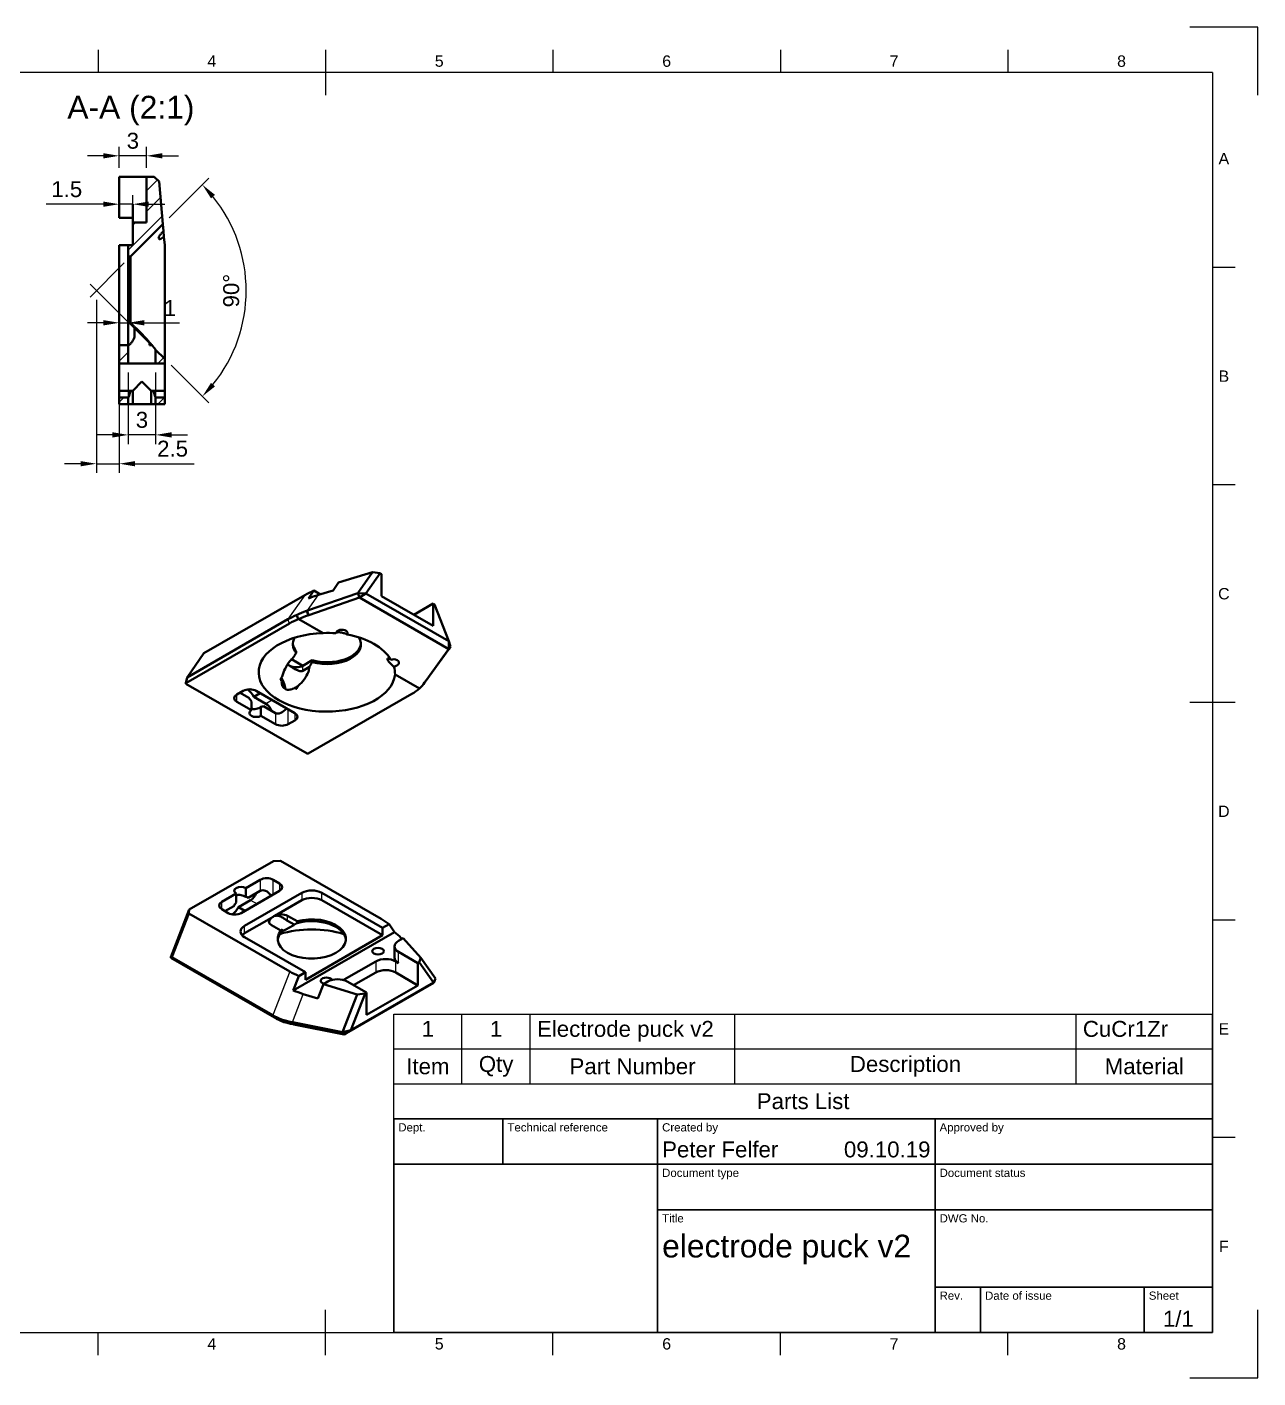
# Model space of a CAD drawing. Header units: millimetres. Extents: x 0 to 420, y 0 to 297.
# Drawn here: x 149.4 to 420, y 0 to 297 of the extents above; entities that cross this region are included whole.
import ezdxf
from ezdxf.enums import TextEntityAlignment as Align

# ---------------------------------------------------------------- set-up
doc = ezdxf.new("R2010")
doc.units = ezdxf.units.MM
doc.header["$LTSCALE"] = 0.75
for name, color, linetype, lineweight in [('Border', 7, 'Continuous', 25), ('Edge Extensions', 7, 'Continuous', 25), ('FD_Dimensions', 7, 'Continuous', 25), ('Hatching', 7, 'Continuous', 25), ('Parts Lists', 7, 'Continuous', 25), ('TitleBlock', 7, 'Continuous', 35), ('View Labels', 7, 'Continuous', 25), ('Visible', 7, 'Continuous', 50), ('Visible Narrow', 7, 'Continuous', 25)]:
    doc.layers.add(name, color=color, linetype=linetype, lineweight=lineweight)
doc.styles.add('FusionTitle', font='')
doc.styles.get("Standard").update_dxf_attribs({"font": 'arial.ttf'})
doc.styles.get('FusionTitle').set_extended_font_data('Arial Unicode MS')
doc.dimstyles.new('Dim-ISO-25', dxfattribs={"dimtxt": 3.5, "dimasz": 3.5, "dimexe": 2, "dimexo": 2, "dimgap": 1.5, "dimtad": 1, "dimzin": 12, "dimdsep": 46, "dimtxsty": 'Standard', "dimcen": 0, "dimazin": 3, "dimtp": 0.1, "dimtm": 0.1, "dimtfac": 0.714, "dimtmove": 0, "dimatfit": 3, "dimfxl": 1, "dimtzin": 12, "dimarcsym": 0})

# ---------------------------------------------------------------- blocks, each defined once
blk = doc.blocks.new('ISO_A3_SHEET')
at = {"layer": 'Border'}
for p, q in [((420, 297), (405, 297)), ((420, 282), (420, 297)), ((165, 292), (165, 287)), ((215, 292), (215, 282)), ((265, 292), (265, 287)), ((315, 292), (315, 287)), ((365, 292), (365, 287)), ((410, 287), (20, 287)), ((410, 287), (410, 10)), ((415, 244.16666), (410, 244.16666)), ((415, 196.33333), (410, 196.33333)), ((415, 148.5), (405, 148.5)), ((415, 100.66667), (410, 100.66667)), ((415, 52.83334), (410, 52.83334)), ((215, 5), (215, 15)), ((420, 0), (420, 15)), ((20, 10), (410, 10)), ((165, 5), (165, 10)), ((265, 5), (265, 10)), ((315, 5), (315, 10)), ((365, 5), (365, 10)), ((405, 0), (420, 0))]:
    blk.add_line(p, q, dxfattribs=at)
at = {"layer": 'Border', "style": 'FusionTitle'}
for s, p in [('4', (190, 289.5)), ('5', (240, 289.5)), ('6', (290, 289.5)), ('7', (340, 289.5)), ('8', (390, 289.5)), ('A', (412.5, 268.08333)), ('B', (412.5, 220.25)), ('C', (412.5, 172.41667)), ('D', (412.5, 124.58334)), ('E', (412.5, 76.75001)), ('F', (412.5, 28.91668)), ('4', (190, 7.5)), ('5', (240, 7.5)), ('6', (290, 7.5)), ('7', (340, 7.5)), ('8', (390, 7.5))]:
    blk.add_text(s, height=2.5, dxfattribs=at).set_placement(p, align=Align.MIDDLE)
blk = doc.blocks.new('ISO_TITLEBLOCK')
at = {"layer": 'TitleBlock'}
for p, q in [((0, 47), (-180, 47)), ((-180, 47), (-180, 0)), ((-156, 37), (-156, 47)), ((-122, 0), (-122, 47)), ((-61, 0), (-61, 47)), ((0, 0), (0, 47)), ((-180, 37), (0, 37)), ((-122, 27), (0, 27)), ((-61, 10), (0, 10)), ((-51, 0), (-51, 10)), ((-15, 0), (-15, 10)), ((-180, 0), (0, 0))]:
    blk.add_line(p, q, dxfattribs=at)
at = {"layer": 'TitleBlock', "style": 'FusionTitle'}
for s, p in [('Dept.', (-179, 46)), ('Technical reference', (-155, 46)), ('Created by', (-121, 46)), ('Approved by', (-60, 46)), ('Document type', (-121, 36)), ('Document status', (-60, 36)), ('Title', (-121, 26)), ('DWG No.', (-60, 26)), ('Rev.', (-60, 9)), ('Date of issue', (-50, 9)), ('Sheet', (-14, 9))]:
    blk.add_text(s, height=1.8, dxfattribs=at).set_placement(p, align=Align.TOP_LEFT)
for tag, p, height in [('DEPT', (-179, 38.5), 3.5), ('TECHNICAL_REFERENCE', (-155, 38.5), 3.5), ('CREATED_BY', (-121, 38.5), 3.5), ('APPROVED_BY', (-60, 38.5), 3.5), ('DOCUMENT_TYPE', (-121, 28.5), 3.5), ('DOCUMENT_STATUS', (-60, 28.5), 3.5), ('TITLE_1', (-121, 16.5), 5), ('TITLE_2', (-121, 9), 5), ('TITLE_3', (-121, 1.5), 5), ('DATE_OF_ISSUE', (-50, 1.5), 3.5)]:
    blk.add_attdef(tag, p, '', height=height, dxfattribs=at)
for tag, p in [('CREATED_DATE', (-62, 38.5)), ('APPROVED_DATE', (-1, 38.5))]:
    blk.add_attdef(tag, text='', height=3.5, dxfattribs=at).set_placement(p, align=Align.RIGHT)
for tag, height, p in [('DRAWING_NUMBER', 5, (-30.5, 16.6)), ('REV', 3.5, (-56, 3.1)), ('SHEET', 3.5, (-7.5, 3.1))]:
    blk.add_attdef(tag, text='', height=height, dxfattribs=at).set_placement(p, align=Align.MIDDLE)
blk = doc.blocks.new('*D51')
at = {"layer": 'Defpoints', "color": 0, "transparency": 16777216}
for p in [(179.242967, 253.647288), (172.145218, 246.549539), (196.43783, 230.530734), (177.645218, 226.049539), (179.645218, 224.049539)]:
    blk.add_point(p, dxfattribs=at)
at = {"layer": 'FD_Dimensions', "lineweight": -2, "transparency": 16777216}
for p, q in [((180.657181, 255.061502), (189.333239, 263.73756)), ((181.059432, 222.635325), (189.333239, 214.361518))]:
    blk.add_line(p, q, dxfattribs=at)
blk.add_arc((164.645218, 239.049539), 32.914134, 321.095552, 38.904448, dxfattribs=at)
at = {"layer": 'FD_Dimensions', "transparency": 16777216}
for points in [[(189.824986, 259.330423), (190.692639, 260.110352), (187.919025, 262.323346)], [(190.692639, 217.988726), (189.824986, 218.768655), (187.919025, 215.775732)]]:
    blk.add_solid(points, dxfattribs=at)
at = {"layer": 'FD_Dimensions', "color": 0, "transparency": 16777216, "insert": (194.272346, 239.049539), "char_height": 3.5, "attachment_point": 5, "rotation": 90}
blk.add_mtext('90°', dxfattribs=at)
blk = doc.blocks.new('*U17')
at = {"layer": 'Edge Extensions', "color": 0, "ltscale": 0.75, "transparency": 16777216}
for p, q in [((6.085786, 6.085786), (-1.414214, -1.414214)), ((11.585786, -11.585786), (-1.414214, 1.414214))]:
    blk.add_line(p, q, dxfattribs=at)
blk = doc.blocks.new('*D52')
at = {"layer": 'Defpoints', "color": 0, "transparency": 16777216}
for p in [(164.645218, 239.049539), (169.645218, 223.049539), (169.645218, 200.993859)]:
    blk.add_point(p, dxfattribs=at)
at = {"layer": 'FD_Dimensions', "lineweight": -2, "transparency": 16777216}
for p, q in [((164.645218, 237.049539), (164.645218, 198.993859)), ((169.645218, 221.049539), (169.645218, 198.993859)), ((161.145218, 200.993859), (157.645218, 200.993859)), ((164.645218, 200.993859), (169.645218, 200.993859)), ((173.145218, 200.993859), (186.103267, 200.993859))]:
    blk.add_line(p, q, dxfattribs=at)
at = {"layer": 'FD_Dimensions', "transparency": 16777216}
for points in [[(161.145218, 201.577192), (161.145218, 200.410525), (164.645218, 200.993859)], [(173.145218, 201.577192), (173.145218, 200.410525), (169.645218, 200.993859)]]:
    blk.add_solid(points, dxfattribs=at)
at = {"layer": 'FD_Dimensions', "color": 0, "transparency": 16777216, "insert": (181.374243, 204.280864), "char_height": 3.5, "attachment_point": 5}
blk.add_mtext('2.5', dxfattribs=at)
blk = doc.blocks.new('*D53')
at = {"layer": 'Defpoints', "color": 0, "transparency": 16777216}
for p in [(171.645218, 223.049539), (177.645218, 223.049539), (171.645218, 207.329522)]:
    blk.add_point(p, dxfattribs=at)
at = {"layer": 'FD_Dimensions', "lineweight": -2, "transparency": 16777216}
for p, q in [((171.645218, 221.049539), (171.645218, 205.329522)), ((177.645218, 221.049539), (177.645218, 205.329522)), ((168.145218, 207.329522), (164.645218, 207.329522)), ((177.645218, 207.329522), (171.645218, 207.329522)), ((181.145218, 207.329522), (184.645218, 207.329522))]:
    blk.add_line(p, q, dxfattribs=at)
at = {"layer": 'FD_Dimensions', "transparency": 16777216}
for points in [[(168.145218, 207.912855), (168.145218, 206.746188), (171.645218, 207.329522)], [(181.145218, 207.912855), (181.145218, 206.746188), (177.645218, 207.329522)]]:
    blk.add_solid(points, dxfattribs=at)
at = {"layer": 'FD_Dimensions', "color": 0, "transparency": 16777216, "insert": (174.645218, 210.617721), "char_height": 3.5, "attachment_point": 5}
blk.add_mtext('3', dxfattribs=at)
blk = doc.blocks.new('*D68')
at = {"layer": 'Defpoints', "color": 0, "transparency": 16777216}
for p in [(169.645218, 268.689023), (169.645218, 264.049539), (175.645218, 264.049539)]:
    blk.add_point(p, dxfattribs=at)
at = {"layer": 'FD_Dimensions', "lineweight": -2, "transparency": 16777216}
for p, q in [((169.645218, 266.049539), (169.645218, 270.689023)), ((175.645218, 266.049539), (175.645218, 270.689023)), ((166.145218, 268.689023), (162.645218, 268.689023)), ((175.645218, 268.689023), (169.645218, 268.689023)), ((179.145218, 268.689023), (182.645218, 268.689023))]:
    blk.add_line(p, q, dxfattribs=at)
at = {"layer": 'FD_Dimensions', "transparency": 16777216}
for points in [[(166.145218, 269.272356), (166.145218, 268.10569), (169.645218, 268.689023)], [(179.145218, 269.272356), (179.145218, 268.10569), (175.645218, 268.689023)]]:
    blk.add_solid(points, dxfattribs=at)
at = {"layer": 'FD_Dimensions', "color": 0, "transparency": 16777216, "insert": (172.645218, 271.977222), "char_height": 3.5, "attachment_point": 5}
blk.add_mtext('3', dxfattribs=at)
blk = doc.blocks.new('*D69')
at = {"layer": 'Defpoints', "color": 0, "transparency": 16777216}
for p in [(169.645218, 258.049539), (169.645218, 258.049539), (172.645218, 254.049539)]:
    blk.add_point(p, dxfattribs=at)
at = {"layer": 'FD_Dimensions', "lineweight": -2, "transparency": 16777216}
for p, q in [((172.645218, 256.049539), (172.645218, 260.049539)), ((166.145218, 258.049539), (153.576323, 258.049539)), ((172.645218, 258.049539), (169.645218, 258.049539)), ((176.145218, 258.049539), (179.645218, 258.049539))]:
    blk.add_line(p, q, dxfattribs=at)
at = {"layer": 'FD_Dimensions', "transparency": 16777216}
for points in [[(166.145218, 258.632872), (166.145218, 257.466206), (169.645218, 258.049539)], [(176.145218, 258.632872), (176.145218, 257.466206), (172.645218, 258.049539)]]:
    blk.add_solid(points, dxfattribs=at)
at = {"layer": 'FD_Dimensions', "color": 0, "transparency": 16777216, "insert": (158.110771, 261.336544), "char_height": 3.5, "attachment_point": 5}
blk.add_mtext('1.5', dxfattribs=at)
blk = doc.blocks.new('*D70')
at = {"layer": 'Defpoints', "color": 0, "transparency": 16777216}
for p in [(171.645218, 231.978471), (169.645218, 230.149539), (171.645218, 229.049539)]:
    blk.add_point(p, dxfattribs=at)
at = {"layer": 'FD_Dimensions', "lineweight": -2, "transparency": 16777216}
for p, q in [((166.145218, 231.978471), (162.645218, 231.978471)), ((169.645218, 232.149539), (169.645218, 233.978471)), ((169.645218, 231.978471), (171.645218, 231.978471)), ((171.645218, 231.049539), (171.645218, 233.978471)), ((175.145218, 231.978471), (182.93444, 231.978471))]:
    blk.add_line(p, q, dxfattribs=at)
at = {"layer": 'FD_Dimensions', "transparency": 16777216}
for points in [[(166.145218, 232.561804), (166.145218, 231.395138), (169.645218, 231.978471)], [(175.145218, 232.561804), (175.145218, 231.395138), (171.645218, 231.978471)]]:
    blk.add_solid(points, dxfattribs=at)
at = {"layer": 'FD_Dimensions', "color": 0, "transparency": 16777216, "insert": (180.789829, 235.235633), "char_height": 3.5, "attachment_point": 5}
blk.add_mtext('1', dxfattribs=at)
blk = doc.blocks.new('*T44')
at = {"layer": 'Parts Lists', "color": 0, "linetype": 'ByBlock', "lineweight": -2, "transparency": 16777216}
for p, q in [((0, 23), (180, 23)), ((0, 0), (0, 23)), ((15, 7.666667), (15, 23)), ((30, 7.666667), (30, 23)), ((75, 7.666667), (75, 23)), ((150, 7.666667), (150, 23)), ((180, 0), (180, 23)), ((0, 15.333333), (180, 15.333333)), ((0, 7.666667), (180, 7.666667)), ((0, 0), (180, 0))]:
    blk.add_line(p, q, dxfattribs=at)
at = {"layer": 'Parts Lists', "color": 0, "transparency": 16777216, "char_height": 3.5}
for s, insert, width, attachment_point in [('1', (7.5, 21.5), 12, 2), ('1', (22.5, 21.5), 12, 2), ('Electrode puck v2', (31.5, 21.5), 42, 1), ('CuCr1Zr', (151.5, 21.5), 27, 1), ('Item', (7.5, 11.5), 12, 5), ('Qty', (22.5, 11.5), 12, 5), ('Part Number', (52.5, 11.5), 42, 5), ('Description', (112.5, 11.5), 72, 5), ('Material', (165, 11.5), 27, 5), ('Parts List', (90, 3.833333), 177, 5)]:
    blk.add_mtext(s, dxfattribs=dict(at, insert=insert, width=width, attachment_point=attachment_point))

msp = doc.modelspace()

# ---------------------------------------------------------------- hatches: boundary and pattern name
at = {"layer": 'Hatching'}
h = msp.add_hatch(dxfattribs=at)
h.set_pattern_fill('ANSI31', color=256, style=0)
h.paths.add_polyline_path([(179.645, 224.05), (177.645, 226.05), (177.645, 223.05), (179.645, 223.05)], flags=0)
h.paths.add_polyline_path([(171.645, 227.05), (169.645, 227.05), (169.645, 223.05), (171.645, 223.05)], flags=0)
h.paths.add_polyline_path([(175.645, 264.05), (175.645, 254.05), (172.645, 254.05), (172.645, 249.05), (171.645, 249.05), (171.645, 246.55), (172.145, 246.55), (179.243, 253.647), (178.42, 263.053), (177.333, 264.05)], flags=0)
h.paths.add_polyline_path([(169.645, 215.55), (169.645, 214.05), (171.645, 214.05), (171.645, 215.55)], flags=0)
h.paths.add_polyline_path([(177.645, 215.55), (177.645, 214.05), (179.645, 214.05), (179.645, 215.55)], flags=0)

# ---------------------------------------------------------------- linework, layer by layer
at = {"layer": 'Visible', "extrusion": (0, 1, 0)}
for p, q in [((169.645, 264.05), (175.645, 264.05)), ((169.645, 258.05), (169.645, 264.05)), ((175.645, 264.05), (175.645, 254.05)), ((177.333, 264.05), (175.645, 264.05)), ((178.42, 263.053), (177.333, 264.05)), ((179.243, 253.647), (178.42, 263.053)), ((169.645, 255.05), (169.645, 258.05)), ((172.645, 257.15), (172.645, 258.05)), ((172.645, 257.15), (172.645, 254.05)), ((169.645, 255.05), (172.645, 255.05)), ((172.145, 246.55), (179.243, 253.647)), ((175.645, 254.05), (172.645, 254.05)), ((172.645, 254.05), (172.645, 249.05)), ((179.377, 252.11), (179.243, 253.647)), ((179.377, 252.11), (179.487, 250.856)), ((179.645, 249.05), (179.487, 250.856)), ((169.645, 249.05), (171.645, 249.05)), ((169.645, 230.15), (169.645, 249.05)), ((172.645, 249.05), (171.645, 249.05)), ((171.645, 249.05), (171.645, 246.55)), ((171.645, 246.55), (172.145, 246.55)), ((171.645, 231.978), (171.645, 246.55)), ((172.145, 246.55), (172.145, 231.978)), ((179.645, 249.05), (179.645, 224.05)), ((171.645, 229.05), (171.645, 231.978)), ((172.145, 231.978), (171.645, 231.978)), ((169.645, 230.15), (169.645, 227.05)), ((171.645, 229.05), (171.645, 227.05)), ((172.987, 231.091), (172.987, 229.05)), ((171.645, 227.05), (169.645, 227.05)), ((169.645, 227.05), (169.645, 223.05)), ((171.645, 223.05), (171.645, 227.05)), ((171.687, 227.05), (171.645, 227.05)), ((176.304, 227.05), (176.304, 227.662)), ((176.822, 227.05), (176.304, 227.05)), ((176.903, 227.05), (176.822, 227.05)), ((179.645, 224.05), (177.645, 226.05)), ((177.645, 226.05), (177.645, 223.05)), ((169.645, 223.05), (171.645, 223.05)), ((169.645, 223.05), (169.645, 221.05)), ((171.645, 223.05), (177.645, 223.05)), ((177.645, 223.05), (179.645, 223.05)), ((179.645, 223.05), (179.645, 224.05)), ((179.645, 221.05), (179.645, 223.05)), ((169.645, 219.05), (169.645, 221.05)), ((179.645, 221.05), (179.645, 219.05)), ((169.645, 219.05), (169.645, 217.05)), ((169.645, 215.55), (169.645, 217.05)), ((172.047, 217.05), (169.645, 217.05)), ((172.645, 217.05), (172.047, 217.05)), ((174.645, 219.05), (172.645, 217.05)), ((172.645, 214.05), (172.645, 217.05)), ((174.645, 219.05), (176.645, 217.05)), ((177.243, 217.05), (176.645, 217.05)), ((176.645, 217.05), (176.645, 214.05)), ((179.645, 217.05), (177.243, 217.05)), ((179.645, 217.05), (179.645, 219.05)), ((179.645, 217.05), (179.645, 215.55)), ((169.645, 215.55), (169.645, 214.05)), ((171.645, 215.55), (169.645, 215.55)), ((169.645, 214.05), (171.645, 214.05)), ((171.645, 214.05), (171.645, 215.55)), ((172.645, 214.05), (171.645, 214.05)), ((172.645, 214.05), (176.645, 214.05)), ((177.645, 214.05), (176.645, 214.05)), ((177.645, 215.55), (177.645, 214.05)), ((179.645, 215.55), (177.645, 215.55)), ((177.645, 214.05), (179.645, 214.05)), ((179.645, 214.05), (179.645, 215.55))]:
    msp.add_line(p, q, dxfattribs=at)
at = {"layer": 'Visible', "extrusion": (0.707107, 0.407196, 0.578093)}
for p, q in [((217.876, 174.863), (225.314, 177.123)), ((225.314, 177.123), (222.097, 172.533)), ((223.887, 172.446), (227.025, 176.924)), ((227.025, 176.924), (225.314, 177.123)), ((227.33, 176.749), (227.025, 176.924)), ((227.33, 171.843), (227.33, 176.749)), ((222.097, 172.533), (211.048, 168.716)), ((211.238, 171.347), (212.463, 173.094)), ((212.463, 173.094), (213.884, 172.276)), ((216.651, 173.116), (213.45, 172.144)), ((217.876, 174.863), (216.651, 173.116)), ((222.097, 172.533), (223.887, 172.446)), ((222.455, 171.571), (222.097, 172.533)), ((223.887, 172.446), (222.455, 171.571)), ((242.087, 161.966), (223.887, 172.446)), ((188.279, 159.331), (210.459, 172.104)), ((211.334, 167.729), (222.455, 171.571)), ((222.455, 171.571), (242.109, 160.253)), ((238.644, 165.328), (227.33, 171.843)), ((234.401, 167.79), (238.644, 170.233)), ((238.644, 170.233), (238.644, 165.328)), ((238.948, 170.058), (238.644, 170.233)), ((238.948, 170.058), (242.087, 161.966)), ((206.73, 166.784), (184.55, 154.011)), ((209.102, 166.854), (214.474, 163.76)), ((184.291, 152.747), (207.083, 165.872)), ((237.309, 153.593), (242.51, 160.778)), ((242.109, 160.253), (242.087, 161.966)), ((242.087, 161.966), (242.51, 160.778)), ((242.51, 160.778), (242.109, 160.253)), ((184.55, 154.011), (188.279, 159.331)), ((207.542, 158.011), (210.011, 156.589)), ((208.541, 159.815), (208.541, 159.406)), ((210.006, 156.586), (212.077, 157.779)), ((212.077, 157.37), (212.077, 157.779)), ((242.109, 160.253), (236.875, 153.021)), ((211.449, 156.321), (210.006, 155.489)), ((230.286, 154.655), (235.658, 151.562)), ((184.291, 152.747), (184.55, 154.011)), ((184.306, 152.63), (184.291, 152.747)), ((210.957, 137.282), (184.306, 152.63)), ((208.591, 151.963), (209.025, 152.213)), ((208.591, 151.963), (208.591, 151.473)), ((195.51, 150.249), (196.924, 151.064)), ((198.692, 146.788), (195.51, 148.621)), ((196.225, 150.661), (198.172, 149.541)), ((198.692, 148.752), (198.692, 146.788)), ((199.212, 149.768), (200.607, 150.571)), ((201.874, 148.235), (199.212, 149.768)), ((199.753, 151.064), (208.238, 146.177)), ((233.953, 150.399), (211.161, 137.274)), ((200.813, 145.567), (200.813, 147.53)), ((203.995, 143.734), (200.813, 145.567)), ((201.334, 147.719), (201.161, 147.62)), ((201.334, 147.719), (203.995, 146.187)), ((208.238, 144.549), (206.824, 143.734)), ((211.161, 137.274), (210.957, 137.282))]:
    msp.add_line(p, q, dxfattribs=at)
at = {"layer": 'Visible', "extrusion": (0.707107, -0.407196, 0.578093)}
for p, q in [((185.057, 103.004), (203.544, 113.65)), ((203.544, 113.65), (205.067, 113.713)), ((205.067, 113.713), (227.247, 100.94)), ((204.907, 107.105), (196.422, 102.219)), ((197.482, 107.716), (200.664, 109.549)), ((197.482, 105.752), (197.482, 107.716)), ((200.664, 107.096), (198.003, 105.563)), ((203.493, 109.549), (204.907, 108.734)), ((192.179, 104.662), (195.361, 106.495)), ((195.361, 106.495), (195.361, 104.531)), ((195.882, 103.515), (198.543, 105.047)), ((197.2, 99.409), (209.786, 106.657)), ((197.83, 105.663), (198.003, 105.563)), ((203.846, 101.602), (209.786, 105.022)), ((214.17, 106.657), (227.534, 98.961)), ((214.17, 105.022), (227.534, 97.326)), ((185.057, 103.004), (180.975, 92.478)), ((181.219, 92.512), (184.948, 102.127)), ((184.948, 102.127), (185.057, 103.004)), ((184.948, 102.127), (207.128, 89.354)), ((193.593, 102.219), (192.179, 103.033)), ((194.841, 103.742), (192.894, 102.621)), ((197.277, 102.711), (195.882, 103.515)), ((197.2, 97.774), (203.139, 101.195)), ((206.675, 101.602), (208.746, 100.409)), ((205.21, 98.373), (203.139, 99.566)), ((205.21, 98.373), (205.21, 97.965)), ((205.261, 98.608), (205.694, 98.358)), ((205.261, 98.608), (205.261, 98.118)), ((208.119, 99.674), (206.675, 100.505)), ((207.907, 85.206), (230.191, 98.039)), ((208.746, 100), (208.746, 100.409)), ((227.534, 98.961), (228.967, 99.786)), ((227.534, 98.961), (227.534, 97.326)), ((228.967, 99.786), (230.191, 98.039)), ((210.564, 89.189), (197.2, 96.885)), ((227.534, 97.326), (210.564, 87.554)), ((232.039, 96.669), (231.07, 96.111)), ((231.576, 96.765), (231.793, 96.527)), ((232.039, 96.669), (235.962, 92.385)), ((180.96, 92.36), (181.219, 92.512)), ((180.975, 92.478), (180.96, 92.36)), ((180.96, 92.36), (203.752, 79.235)), ((203.399, 79.739), (181.219, 92.512)), ((230.191, 92.437), (230.191, 94.889)), ((231.07, 93.668), (235.313, 91.225)), ((235.962, 92.385), (235.617, 91.4)), ((239.179, 87.796), (235.962, 92.385)), ((209.132, 88.364), (210.564, 89.189)), ((210.564, 87.554), (210.564, 89.189)), ((219.12, 87.591), (226.05, 91.582)), ((226.05, 89.129), (221.187, 86.329)), ((230.434, 91.582), (231.07, 91.215)), ((230.434, 89.129), (235.313, 86.319)), ((235.617, 91.4), (235.313, 91.225)), ((235.313, 91.225), (235.313, 86.319)), ((235.617, 91.4), (238.756, 86.922)), ((207.907, 85.206), (209.132, 88.364)), ((214.545, 86.595), (213.32, 83.437)), ((215.514, 87.153), (214.545, 86.595)), ((214.545, 86.595), (221.983, 84.336)), ((219.124, 75.54), (238.778, 86.858)), ((223.999, 84.71), (219.756, 87.153)), ((238.756, 86.922), (220.556, 76.442)), ((235.313, 86.319), (223.999, 79.804)), ((238.756, 86.922), (239.179, 87.796)), ((238.778, 86.858), (238.756, 86.922)), ((239.179, 87.796), (238.778, 86.858)), ((213.32, 83.437), (210.12, 84.409)), ((221.983, 84.336), (218.766, 76.041)), ((220.556, 76.442), (223.694, 84.534)), ((223.694, 84.534), (221.983, 84.336)), ((223.999, 84.71), (223.694, 84.534)), ((223.999, 79.804), (223.999, 84.71)), ((218.766, 76.041), (207.717, 78.214)), ((208.003, 77.727), (219.124, 75.54)), ((218.766, 76.041), (220.556, 76.442)), ((219.124, 75.54), (218.766, 76.041)), ((220.556, 76.442), (219.124, 75.54))]:
    msp.add_line(p, q, dxfattribs=at)
at = {"layer": 'Visible', "extrusion": (2e-16, 0, -1)}
for centre, radius, start, end in [((-147.255, 203.192), 37.982, 134.22241, 139.88931), ((-104.616, 166.739), 94.08, 140.12911, 140.91811)]:
    msp.add_arc(centre, radius, start, end, dxfattribs=at)
at = {"layer": 'Visible'}
for centre, radius, start, end in [((215.832, 150.898), 18.309, 113.1488, 119.81026), ((215.659, 150.893), 17.26, 112.60985, 119.7932), ((218.957, 145.84), 24.204, 109.6295, 115.2451), ((218.618, 145.834), 23.073, 108.98533, 114.35568), ((217.824, 149.098), 20.756, 109.05617, 109.70625)]:
    msp.add_arc(centre, radius, start, end, dxfattribs=at)
at = {"layer": 'Visible', "extrusion": (0, -3e-16, -1)}
for centre, radius, start, end in [((-204.73, 157.618), 6.904, 199.82682, 231.52858), ((-220.165, 166.003), 21.164, 215.90046, 216.38677), ((-212.379, 101.338), 24.011, 281.03988, 285.97168)]:
    msp.add_arc(centre, radius, start, end, dxfattribs=at)
at = {"layer": 'Visible', "extrusion": (-1e-16, -4e-16, -1)}
msp.add_arc((-227.166, 162.265), 13.67, 231.84404, 240.233, dxfattribs=at)
at = {"layer": 'Visible', "extrusion": (-2e-16, -3e-16, -1)}
msp.add_arc((-227.316, 159.748), 11.687, 216.01153, 224.46211, dxfattribs=at)
at = {"layer": 'Visible', "extrusion": (-1e-16, -2e-16, -1)}
msp.add_arc((-196.802, 118.549), 22.062, 239.81755, 246.23068, dxfattribs=at)
at = {"layer": 'Visible', "extrusion": (-1e-16, -3e-16, -1)}
msp.add_arc((-212.252, 95.192), 17.808, 292.96561, 299.80908, dxfattribs=at)
at = {"layer": 'Visible', "extrusion": (1e-16, -4e-16, -1)}
msp.add_arc((-212.328, 94.214), 17.26, 292.60985, 299.7932, dxfattribs=at)
at = {"layer": 'Visible', "extrusion": (-2e-16, -4e-16, -1)}
msp.add_arc((-212.22, 102.296), 24.498, 281.12024, 286.39983, dxfattribs=at)
at = {"layer": 'Visible'}
for centre, major_axis, ratio, start_param, end_param in [((226.788, 162.7), (-21.552, 2.614), 0.5643253, -0.77743, -0.6453942), ((225.564, 160.953), (-21.552, 2.614), 0.5643253, -0.9071935, -0.77743), ((236.522, 166.569), (3, 0), 0.5758617, 2.3561945, 2.3639444), ((214.319, 153.75), (15.943, 1.386), 0.6235611, 1.3289412, 1.5069234), ((214.319, 153.75), (15.943, 1.386), 0.6235611, 0.2873893, 1.1712388), ((215.309, 161.676), (7.5, 0), 0.5758617, 3.1889335, 3.5871539), ((215.309, 161.676), (-7.5, 0), 0.5758617, 1.1252351, 3.0942519), ((206.824, 154.337), (-1.497, 2.6), 0.5780931, -0.9509125, -0.698908), ((214.319, 153.75), (15.943, 1.386), 0.6235611, -0.0482953, 0.1296869), ((206.824, 154.337), (-1.497, 2.6), 0.5780931, 1.4740767, 1.5990199), ((206.824, 154.337), (-1.497, 2.6), 0.5780931, 3.1172365, 3.343239), ((196.924, 149.435), (2, 0), 0.5758617, 2.3561945, 3.9269908), ((198.338, 150.249), (2, 0), 0.5758617, 0.7853982, 2.3561945), ((197.631, 149.044), (-1.497, 2.6), 0.5780931, 4.6586522, 5.4015387), ((199.753, 150.265), (-1.497, 2.6), 0.5780931, 1.5170595, 1.8345294), ((199.753, 150.265), (-1.497, 2.6), 0.5780931, 2.881727, 3.1991969), ((206.824, 145.363), (-2, 0), 0.5758617, 2.3561945, 3.9269908), ((205.409, 144.549), (-2, 0), 0.5758617, 0.7853982, 2.3561945), ((202.079, 108.734), (-2, 0), 0.5758617, 3.9269908, 5.4977871), ((202.079, 104.646), (-1.416, 2.449), 0.5769785, -1.3145868, -0.0009669), ((203.493, 107.92), (-2, 0), 0.5758617, 2.3561945, 3.9269908), ((211.978, 105.395), (3.1, 0), 0.5758617, 0.7853982, 2.3561945), ((193.593, 103.848), (2, 0), 0.5758617, 2.3561945, 3.9269908), ((196.422, 103.018), (1.497, 2.6), 0.5780931, 1.3070632, 1.6245331), ((196.422, 103.018), (1.497, 2.6), 0.5780931, -0.0576042, 0.2598657), ((211.978, 103.76), (3.1, 0), 0.5758617, 0.7853982, 2.3561945), ((195.008, 103.033), (2, 0), 0.5758617, 3.9269908, 5.4977871), ((194.3, 104.239), (1.497, 2.6), 0.5780931, 4.0232393, 4.7661258), ((204.554, 100.38), (2, 0), 0.5758617, 2.3561945, 3.9269908), ((203.493, 98.946), (1.497, 2.6), 0.5780931, 0.6160164, 0.9509125), ((205.261, 100.788), (2, 0), 0.5758617, 0.7853982, 2.3561945), ((199.392, 98.147), (-3.1, 0), 0.5758617, -0.7853982, 0.7853982), ((211.978, 89.972), (15, 0), 0.5758617, 1.0826557, 2.0589369), ((203.493, 98.946), (1.497, 2.6), 0.5780931, -1.4501461, -1.3730174), ((211.978, 96.103), (-7.5, 0), 0.5758617, 3.1889335, 5.1579502), ((199.392, 96.512), (3.1, 0), 0.5758617, 2.3561945, 2.6658872), ((211.978, 96.103), (7.5, 0), 0.5758617, 2.6960314, 3.0942519), ((228.242, 90.319), (-3.1, 0), 0.5758617, 3.9269908, 5.4977871), ((228.242, 87.867), (3.1, 0), 0.5758617, 0.7853982, 2.3561945), ((221.312, 86.329), (-3.1, 0), 0.5758617, -0.7853982, -0.7039218)]:
    msp.add_ellipse(centre, major_axis=major_axis, ratio=ratio, start_param=start_param, end_param=end_param, dxfattribs=at)
at = {"layer": 'Visible', "extrusion": (2e-16, -3e-16, -1)}
for centre, major_axis, ratio, start_param, end_param in [((215.309, 155.136), (-15, 0), 0.5758617, 3.1972632, 7.7983111), ((208.591, 157.4), (-2, 0), 0.5758617, 3.9269908, 5.4977871), ((203.995, 152.708), (-1.497, 2.6), 0.5780931, 1.4393249, 2.3581207)]:
    msp.add_ellipse(centre, major_axis=major_axis, ratio=ratio, start_param=start_param, end_param=end_param, dxfattribs=at)
at = {"layer": 'Visible', "extrusion": (1e-16, -4e-16, -1)}
for centre, start_param, end_param in [((218.562, 163.71), 3.3049379, 6.7492504), ((229.875, 157.195), 4.3498093, 7.7941218)]:
    msp.add_ellipse(centre, major_axis=(1.269, 0.105), ratio=0.623819, start_param=start_param, end_param=end_param, dxfattribs=at)
at = {"layer": 'Visible', "extrusion": (1e-16, 0, -1)}
msp.add_ellipse((215.309, 161.267), major_axis=(-7.5, 0), ratio=0.5758617, start_param=-0.4455613, end_param=0.3540712, dxfattribs=at)
at = {"layer": 'Visible', "extrusion": (2e-16, -6e-16, -1)}
msp.add_ellipse((215.309, 161.267), major_axis=(-7.5, 0), ratio=0.5758617, start_param=2.7694788, end_param=5.1579502, dxfattribs=at)
at = {"layer": 'Visible', "extrusion": (1e-16, -1e-16, -1)}
msp.add_ellipse((205.409, 152.724), major_axis=(2, 0), ratio=0.5758617, start_param=1.2117417, end_param=1.3093181, dxfattribs=at)
at = {"layer": 'Visible', "extrusion": (1e-16, -5e-16, -1)}
msp.add_ellipse((199.753, 146.177), major_axis=(1.5, 0), ratio=0.5758617, start_param=0.7853982, end_param=3.9269908, dxfattribs=at)
at = {"layer": 'Visible', "extrusion": (2e-16, -2e-16, -1)}
msp.add_ellipse((201.874, 146.6), major_axis=(-0.998, 1.733), ratio=0.5780931, start_param=0.7834645, end_param=1.8373348, dxfattribs=at)
at = {"layer": 'Visible', "extrusion": (-1e-16, -3e-16, -1)}
msp.add_ellipse((205.409, 148.636), major_axis=(1.416, 2.449), ratio=0.5769785, start_param=1.8270059, end_param=3.1406258, dxfattribs=at)
at = {"layer": 'Visible', "extrusion": (-1e-16, -1e-16, -1)}
for centre, major_axis, start_param, end_param in [((196.422, 107.105), (1.5, 0), 2.3561945, 5.4977871), ((233.191, 94.889), (-3, 0), -0.7853982, 0.7853982)]:
    msp.add_ellipse(centre, major_axis=major_axis, ratio=0.5758617, start_param=start_param, end_param=end_param, dxfattribs=at)
at = {"layer": 'Visible', "extrusion": (-2e-16, -4e-16, -1)}
for centre, major_axis, ratio, start_param, end_param in [((198.543, 106.682), (0.998, 1.733), 0.5780931, 1.3042578, 2.3581282), ((217.635, 85.931), (3, 0), 0.5758617, 3.9269908, 5.4977871), ((222.233, 95.6), (21.552, 2.614), 0.5643253, 2.2343991, 2.3641627)]:
    msp.add_ellipse(centre, major_axis=major_axis, ratio=ratio, start_param=start_param, end_param=end_param, dxfattribs=at)
at = {"layer": 'Visible', "extrusion": (-2e-16, -3e-16, -1)}
for centre, major_axis, ratio, start_param, end_param in [((211.978, 96.512), (7.5, 0), 0.5758617, 4.2668277, 9.8703392), ((223.458, 98.758), (21.552, 2.614), 0.5643253, 2.3641627, 2.4961985)]:
    msp.add_ellipse(centre, major_axis=major_axis, ratio=ratio, start_param=start_param, end_param=end_param, dxfattribs=at)
at = {"layer": 'Visible', "extrusion": (-1e-16, -7e-16, -1)}
msp.add_ellipse((210.917, 91.536), major_axis=(21.552, 2.614), ratio=0.5643253, start_param=-0.6453942, end_param=-0.5133583, dxfattribs=at)
at = {"layer": 'Visible', "extrusion": (-3e-16, -5e-16, -1)}
msp.add_ellipse((212.142, 89.789), major_axis=(21.552, 2.614), ratio=0.5643253, start_param=-0.5133583, end_param=-0.3835948, dxfattribs=at)
at = {"layer": 'Visible', "extrusion": (-2e-16, -1e-16, -1)}
msp.add_ellipse((226.545, 93.821), major_axis=(1.271, 0), ratio=0.5758617, dxfattribs=at)
at = {"layer": 'Visible', "extrusion": (-1e-16, -4e-16, -1)}
msp.add_ellipse((233.191, 92.437), major_axis=(3, 0), ratio=0.5758617, start_param=2.3561945, end_param=3.1415927, dxfattribs=at)
at = {"layer": 'Visible', "extrusion": (-2e-16, -2e-16, -1)}
msp.add_ellipse((215.231, 87.306), major_axis=(-1.271, 0), ratio=0.5758617, start_param=-1.0959317, end_param=2.8484331, dxfattribs=at)
at = {"layer": 'Visible'}
for points, knots in [([(179.487, 250.856), (179.34, 250.742), (179.183, 250.635), (178.873, 250.465), (178.723, 250.406), (178.518, 250.373), (178.439, 250.376), (178.33, 250.438), (178.299, 250.497), (178.299, 250.656), (178.33, 250.762), (178.439, 250.994), (178.518, 251.121), (178.723, 251.41), (178.873, 251.592), (179.146, 251.886), (179.263, 252.004), (179.377, 252.11)], [0.00204143, 0.00204143, 0.00204143, 0.00204143, 0.03290242, 0.03290242, 0.06580484, 0.06580484, 0.0880676, 0.0880676, 0.11033037, 0.11033037, 0.13259314, 0.13259314, 0.1548559, 0.1548559, 0.18775832, 0.18775832, 0.21105291, 0.21105291, 0.21105291, 0.21105291]), ([(171.687, 227.05), (171.734, 227.05), (171.824, 227.11), (172.064, 227.328), (172.213, 227.485), (172.494, 227.829), (172.649, 228.04), (172.835, 228.394), (172.889, 228.519), (172.965, 228.778), (172.987, 228.913), (172.987, 229.05)], [-0.16637709, -0.16637709, -0.16637709, -0.16637709, -0.12429349, -0.12429349, -0.08220989, -0.08220989, -0.04110495, -0.04110495, -0.02055247, -0.02055247, 0, 0, 0, 0]), ([(172.047, 217.05), (172.047, 216.857), (172.023, 216.655), (171.943, 216.287), (171.889, 216.12), (171.789, 215.858), (171.738, 215.743), (171.665, 215.589), (171.645, 215.55), (171.645, 215.55)], [0.23063433, 0.23063433, 0.23063433, 0.23063433, 0.25950297, 0.25950297, 0.28837161, 0.28837161, 0.31716155, 0.31716155, 0.3459515, 0.3459515, 0.3459515, 0.3459515]), ([(177.645, 215.55), (177.645, 215.55), (177.625, 215.589), (177.553, 215.743), (177.501, 215.858), (177.402, 216.12), (177.347, 216.287), (177.267, 216.655), (177.243, 216.857), (177.243, 217.05)], [0.11531717, 0.11531717, 0.11531717, 0.11531717, 0.14410711, 0.14410711, 0.17289705, 0.17289705, 0.20176569, 0.20176569, 0.23063433, 0.23063433, 0.23063433, 0.23063433]), ([(211.111, 167.652), (211.149, 167.665), (211.186, 167.678), (211.26, 167.703), (211.297, 167.716), (211.334, 167.729)], [1.739511396, 1.739511396, 1.739511396, 1.739511396, 1.74568665, 1.74568665, 1.751861905, 1.751861905, 1.751861905, 1.751861905]), ([(219.725, 163.448), (219.679, 163.481), (219.616, 163.517), (219.427, 163.61), (219.284, 163.667), (219.01, 163.757), (218.875, 163.795), (218.585, 163.863), (218.43, 163.891), (218.14, 163.928), (217.996, 163.938), (217.751, 163.94), (217.648, 163.932), (217.456, 163.902), (217.376, 163.873), (217.33, 163.838), (217.328, 163.836), (217.326, 163.835)], [0.00960783, 0.00960783, 0.00960783, 0.00960783, 0.03290242, 0.03290242, 0.06580484, 0.06580484, 0.0880676, 0.0880676, 0.11033037, 0.11033037, 0.13259314, 0.13259314, 0.1548559, 0.1548559, 0.18775832, 0.18775832, 0.18924159, 0.18924159, 0.18924159, 0.18924159]), ([(205.489, 154.249), (205.614, 154.794), (205.824, 155.368), (206.396, 156.534), (206.772, 157.119), (207.395, 157.869), (207.646, 158.133), (207.914, 158.357)], [0.51105975, 0.51105975, 0.51105975, 0.51105975, 0.59748463, 0.59748463, 0.6936979, 0.6936979, 0.74529325, 0.74529325, 0.74529325, 0.74529325]), ([(197.482, 105.752), (197.346, 105.831), (197.176, 105.917), (196.806, 106.069), (196.608, 106.135), (196.236, 106.216), (196.037, 106.237), (195.668, 106.209), (195.497, 106.159), (195.361, 106.081)], [0.23063433, 0.23063433, 0.23063433, 0.23063433, 0.25950297, 0.25950297, 0.28837161, 0.28837161, 0.31716155, 0.31716155, 0.3459515, 0.3459515, 0.3459515, 0.3459515]), ([(202.585, 100.179), (202.607, 100.307), (202.641, 100.434), (202.788, 100.797), (202.944, 101.01), (203.139, 101.16)], [0.42326361, 0.42326361, 0.42326361, 0.42326361, 0.443900805, 0.443900805, 0.485984402, 0.485984402, 0.485984402, 0.485984402]), ([(203.846, 101.568), (204.042, 101.642), (204.283, 101.658), (204.788, 101.575), (205.052, 101.477), (205.53, 101.243), (205.781, 101.088), (206.137, 100.852), (206.252, 100.773), (206.473, 100.628), (206.578, 100.561), (206.675, 100.505)], [-0.16637709, -0.16637709, -0.16637709, -0.16637709, -0.12429349, -0.12429349, -0.08220989, -0.08220989, -0.04110495, -0.04110495, -0.02055247, -0.02055247, 0, 0, 0, 0]), ([(205.303, 78.795), (205.368, 78.709), (205.432, 78.623), (205.562, 78.452), (205.627, 78.366), (205.693, 78.28)], [-0.050513916, -0.050513916, -0.050513916, -0.050513916, -0.025258662, -0.025258662, 0, 0, 0, 0])]:
    msp.add_open_spline(points, degree=3, knots=knots, dxfattribs=at)
for points, weights in [([(172.145, 231.978), (172.541, 231.558), (172.987, 231.091)], [1.01328549023, 1.02237646598, 1.02831371442]), ([(176.304, 227.662), (176.595, 227.364), (176.903, 227.05)], [1.03454611944, 1.0327207234, 1.03022151977]), ([(205.364, 153.399), (205.21, 153.457), (205.056, 153.509)], [1.11679388937, 1.11509769689, 1.11305090361]), ([(209.025, 152.213), (208.814, 151.853), (208.591, 151.473)], [1.03454611944, 1.0327207234, 1.03022151977]), ([(208.746, 100), (208.449, 99.848), (208.119, 99.674)], [1.01328549023, 1.02237646598, 1.02831371442])]:
    msp.add_rational_spline(points, weights, degree=2, dxfattribs=at)
for points in [[(172.987, 231.091), (173.239, 230.88), (173.502, 230.642), (173.745, 230.411)], [(211.449, 156.321), (211.418, 155.96), (211.334, 155.6), (211.224, 155.276)]]:
    msp.add_open_spline(points, degree=3, dxfattribs=at)
at = {"layer": 'Visible', "extrusion": (-2.45374e-09, -1.05986e-09, 1)}
msp.add_open_spline([(208.634, 167.733), (208.699, 167.582), (208.763, 167.431), (208.893, 167.129), (208.958, 166.978), (209.023, 166.827)], degree=3, knots=[-0.050513916, -0.050513916, -0.050513916, -0.050513916, -0.025258662, -0.025258662, 0, 0, 0, 0], dxfattribs=at)
at = {"layer": 'Visible', "extrusion": (1.4993e-08, -4.49081e-08, 1)}
msp.add_open_spline([(209.023, 166.827), (209.05, 166.836), (209.076, 166.845), (209.102, 166.854)], degree=3, dxfattribs=at)
at = {"layer": 'Visible', "extrusion": (2.99836e-09, -1.79247e-09, 1)}
msp.add_rational_spline([(207.914, 158.357), (208.244, 158.911), (208.541, 159.406)], [1.02831371442, 1.02237646598, 1.01328549023], degree=2, dxfattribs=at)
at = {"layer": 'Visible', "extrusion": (-7.8133e-12, -5.8786e-12, -1)}
msp.add_open_spline([(230.017, 156.411), (229.871, 156.521), (229.711, 156.655), (229.386, 156.957), (229.222, 157.127), (228.984, 157.404), (228.886, 157.527), (228.728, 157.759), (228.667, 157.866), (228.603, 158.033), (228.596, 158.098), (228.635, 158.175), (228.68, 158.188), (228.814, 158.179), (228.928, 158.138), (229.155, 158.024), (229.259, 157.964), (229.364, 157.898)], degree=3, knots=[0.00204143, 0.00204143, 0.00204143, 0.00204143, 0.03290242, 0.03290242, 0.06580484, 0.06580484, 0.0880676, 0.0880676, 0.11033037, 0.11033037, 0.13259314, 0.13259314, 0.1548559, 0.1548559, 0.18775832, 0.18775832, 0.21105291, 0.21105291, 0.21105291, 0.21105291], dxfattribs=at)
at = {"layer": 'Visible', "extrusion": (3.831e-12, 6.7739e-12, -1)}
msp.add_open_spline([(207.177, 156.552), (207.373, 156.401), (207.614, 156.237), (208.119, 155.928), (208.383, 155.783), (208.861, 155.557), (209.112, 155.458), (209.467, 155.389), (209.583, 155.38), (209.804, 155.402), (209.909, 155.433), (210.006, 155.489)], degree=3, knots=[-0.16637709, -0.16637709, -0.16637709, -0.16637709, -0.12429349, -0.12429349, -0.08220989, -0.08220989, -0.04110495, -0.04110495, -0.02055247, -0.02055247, 0, 0, 0, 0], dxfattribs=at)
at = {"layer": 'Visible', "extrusion": (-2.99836e-09, 1.79247e-09, 1)}
msp.add_rational_spline([(212.077, 157.37), (211.78, 156.875), (211.449, 156.321)], [1.01328549023, 1.02237646598, 1.02831371442], degree=2, dxfattribs=at)
at = {"layer": 'Visible', "extrusion": (-2.21081e-08, 1.29554e-08, 1)}
msp.add_rational_spline([(205.056, 153.509), (205.278, 153.889), (205.489, 154.249)], [1.03022151977, 1.0327207234, 1.03454611944], degree=2, dxfattribs=at)
at = {"layer": 'Visible', "extrusion": (1.3222e-12, 2.9763e-12, -1)}
msp.add_open_spline([(208.284, 151.717), (207.94, 151.528), (207.571, 151.386), (207.045, 151.294), (206.838, 151.282), (206.45, 151.33), (206.267, 151.391), (205.966, 151.564), (205.826, 151.689), (205.605, 151.992), (205.524, 152.169), (205.374, 152.651), (205.342, 153.024), (205.364, 153.399)], degree=3, knots=[0.22657353, 0.22657353, 0.22657353, 0.22657353, 0.28302586, 0.28302586, 0.31493741, 0.31493741, 0.34684895, 0.34684895, 0.37876049, 0.37876049, 0.41067204, 0.41067204, 0.46712437, 0.46712437, 0.46712437, 0.46712437], dxfattribs=at)
at = {"layer": 'Visible', "extrusion": (-9.42155e-10, -1.18979e-09, 1)}
msp.add_rational_spline([(208.591, 151.473), (208.437, 151.599), (208.284, 151.717)], [1.11305090361, 1.11509769689, 1.11679388937], degree=2, dxfattribs=at)
at = {"layer": 'Visible', "extrusion": (-6.46203e-08, 6.51771e-08, -1)}
msp.add_open_spline([(235.658, 151.562), (235.642, 151.546), (235.627, 151.531), (235.612, 151.516)], degree=3, dxfattribs=at)
at = {"layer": 'Visible', "extrusion": (-7.90033e-09, 5.95758e-09, 1)}
msp.add_open_spline([(237.12, 153.336), (236.96, 153.125), (236.801, 152.914), (236.643, 152.704)], degree=3, dxfattribs=at)
at = {"layer": 'Visible', "extrusion": (-0.810051, 0.58636, 0)}
msp.add_open_spline([(236.875, 153.021), (236.857, 152.997), (236.84, 152.973), (236.805, 152.925), (236.787, 152.9), (236.77, 152.876)], degree=3, knots=[-1.483581895, -1.483581895, -1.483581895, -1.483581895, -1.477406641, -1.477406641, -1.471231387, -1.471231387, -1.471231387, -1.471231387], dxfattribs=at)
at = {"layer": 'Visible', "extrusion": (6.94064e-09, -5.2114e-09, -1)}
msp.add_open_spline([(237.12, 153.336), (237.148, 153.373), (237.176, 153.41), (237.203, 153.448)], degree=3, dxfattribs=at)
at = {"layer": 'Visible', "extrusion": (2.0819e-12, -1.344e-11, -1)}
msp.add_open_spline([(198.692, 147.202), (198.828, 147.124), (198.998, 147.073), (199.368, 147.045), (199.567, 147.067), (199.939, 147.148), (200.137, 147.213), (200.507, 147.366), (200.677, 147.452), (200.813, 147.53)], degree=3, knots=[0.11531717, 0.11531717, 0.11531717, 0.11531717, 0.14410711, 0.14410711, 0.17289705, 0.17289705, 0.20176569, 0.20176569, 0.23063433, 0.23063433, 0.23063433, 0.23063433], dxfattribs=at)
at = {"layer": 'Visible', "extrusion": (-1.10504e-08, 3.2162e-08, 1)}
msp.add_rational_spline([(205.261, 98.118), (205.235, 98.109), (205.21, 98.101)], [1.11305090361, 1.1133837357, 1.11370729704], degree=2, dxfattribs=at)
at = {"layer": 'Visible', "extrusion": (-5.34109e-09, 9.63534e-09, 1)}
msp.add_rational_spline([(205.694, 98.358), (205.483, 98.241), (205.261, 98.118)], [1.03454611944, 1.0327207234, 1.03022151977], degree=2, dxfattribs=at)
at = {"layer": 'Visible', "extrusion": (-1.04621e-10, 1.10479e-10, -1)}
msp.add_open_spline([(208.119, 99.674), (208.087, 99.622), (208.003, 99.552), (207.894, 99.478)], degree=3, dxfattribs=at)
at = {"layer": 'Visible', "extrusion": (-5.93157e-10, -1.746e-09, -1)}
msp.add_open_spline([(205.693, 78.28), (205.719, 78.271), (205.745, 78.262), (205.772, 78.254)], degree=3, dxfattribs=at)
at = {"layer": 'Visible', "extrusion": (6.28777e-09, 3.18322e-08, -1)}
msp.add_open_spline([(207.717, 78.214), (207.68, 78.221), (207.643, 78.228), (207.569, 78.243), (207.532, 78.25), (207.495, 78.258)], degree=3, knots=[-1.751861905, -1.751861905, -1.751861905, -1.751861905, -1.74568665, -1.74568665, -1.739511396, -1.739511396, -1.739511396, -1.739511396], dxfattribs=at)
at = {"layer": 'Visible', "extrusion": (0.19297, 0.981205, 0)}
msp.add_open_spline([(207.781, 77.771), (207.818, 77.764), (207.855, 77.756), (207.929, 77.742), (207.966, 77.734), (208.003, 77.727)], degree=3, knots=[1.739511396, 1.739511396, 1.739511396, 1.739511396, 1.74568665, 1.74568665, 1.751861905, 1.751861905, 1.751861905, 1.751861905], dxfattribs=at)
at = {"layer": 'Visible Narrow', "extrusion": (0.707107, 0.407196, 0.578093)}
for p, q in [((210.459, 172.104), (206.73, 166.784)), ((211.048, 168.716), (213.45, 172.144)), ((207.083, 165.872), (206.73, 166.784)), ((211.111, 167.652), (210.826, 168.638)), ((211.048, 168.716), (211.334, 167.729)), ((234.401, 167.771), (234.401, 167.79)), ((207.177, 156.586), (207.177, 156.552)), ((210.006, 155.489), (210.006, 156.586)), ((237.203, 153.448), (236.77, 152.876)), ((236.875, 153.021), (237.309, 153.593)), ((195.51, 148.621), (195.51, 150.249)), ((203.269, 149.039), (201.874, 148.235)), ((203.995, 146.187), (203.995, 143.734)), ((206.824, 143.734), (206.824, 146.992)), ((208.238, 146.177), (208.238, 144.549))]:
    msp.add_line(p, q, dxfattribs=at)
at = {"layer": 'Visible Narrow', "extrusion": (0.707107, -0.407196, 0.578093)}
for p, q in [((200.664, 109.549), (200.664, 107.096)), ((203.493, 106.291), (203.493, 109.549)), ((204.907, 108.734), (204.907, 107.105)), ((192.179, 103.033), (192.179, 104.662)), ((198.543, 105.047), (199.938, 104.244)), ((209.786, 106.657), (209.786, 105.022)), ((214.17, 105.022), (214.17, 106.657)), ((203.139, 101.16), (203.139, 101.195)), ((203.846, 101.602), (203.846, 101.568)), ((206.675, 100.505), (206.675, 101.602)), ((197.2, 97.774), (197.2, 99.409)), ((231.07, 91.215), (231.07, 93.668)), ((207.128, 89.354), (203.399, 79.739)), ((226.05, 91.582), (226.05, 89.129)), ((230.434, 89.129), (230.434, 91.582)), ((219.12, 87.432), (219.12, 87.591)), ((207.717, 78.214), (210.12, 84.409)), ((203.752, 79.235), (203.399, 79.739)), ((207.781, 77.771), (207.495, 78.258)), ((207.717, 78.214), (208.003, 77.727))]:
    msp.add_line(p, q, dxfattribs=at)

# ---------------------------------------------------------------- block references
msp.add_blockref('*T44', (230, 57))
at = {"layer": 'Border'}
msp.add_blockref('ISO_A3_SHEET', (0, 0), dxfattribs=at)
at = {"layer": 'Edge Extensions', "ltscale": 0.75}
msp.add_blockref('*U17', (164.645, 239.05), dxfattribs=at)
at = {"layer": 'TitleBlock'}
msp.add_blockref('ISO_TITLEBLOCK', (410, 10), dxfattribs=at).add_auto_attribs({'CREATED_DATE': '09.10.19', 'SHEET': '1/1', 'TITLE_1': 'electrode puck v2', 'CREATED_BY': 'Peter Felfer'})

# ---------------------------------------------------------------- texts
at = {"layer": 'View Labels', "insert": (172.207, 275.371), "char_height": 5, "width": 30.21487, "attachment_point": 8}
msp.add_mtext('A-A (2:1)', dxfattribs=at)

# ---------------------------------------------------------------- dimensions: what is measured, and where the dimension line sits
at = {"layer": 'FD_Dimensions'}
for base, p1, p2, picture, middle in [((169.645, 268.689), (175.645, 264.05), (169.645, 264.05), '*D68', (172.645, 271.977)), ((169.645, 200.994), (164.645, 239.05), (169.645, 223.05), '*D52', (181.374, 204.281)), ((171.645, 231.978), (169.645, 230.15), (171.645, 229.05), '*D70', (180.79, 235.236)), ((171.645, 207.33), (177.645, 223.05), (171.645, 223.05), '*D53', (174.645, 210.618))]:
    dim = msp.add_linear_dim(base=base, p1=p1, p2=p2, dimstyle='Dim-ISO-25', override={"dimlfac": 0.5, "dimclrd": 256, "dimclre": 256}, dxfattribs=at)
    dim.commit()
    dim.dimension.update_dxf_attribs({"geometry": picture, "text_midpoint": middle})
dim = msp.add_linear_dim(base=(169.645, 258.05), p1=(172.645, 254.05), p2=(169.645, 258.05), angle=180, dimstyle='Dim-ISO-25', override={"dimlfac": 0.5, "dimclrd": 256, "dimclre": 256}, dxfattribs=at)
dim.commit()
dim.dimension.update_dxf_attribs({"geometry": '*D69', "text_midpoint": (158.111, 261.337)})
dim = msp.add_angular_dim_2l(base=(196.438, 230.531), line1=((172.145, 246.55), (179.243, 253.647)), line2=((179.645, 224.05), (177.645, 226.05)), dimstyle='Dim-ISO-25', override={"dimlfac": 0.5, "dimpost": '', "dimclrd": 256, "dimclre": 256}, dxfattribs=at)
dim.commit()
dim.dimension.update_dxf_attribs({"geometry": '*D51', "text_midpoint": (194.272, 239.05)})

doc.saveas('drawing.dxf')
